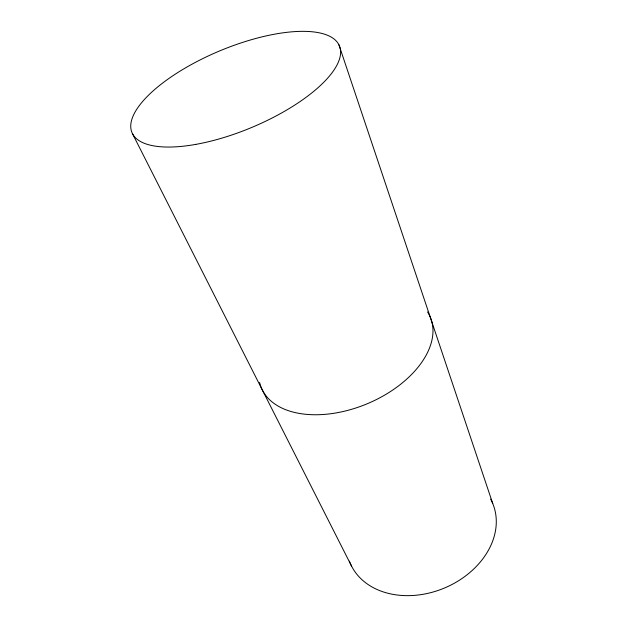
<?xml version="1.0" encoding="UTF-8"?>
<svg xmlns="http://www.w3.org/2000/svg" width="627" height="627" viewBox="0 0 627 627"><rect width="100%" height="100%" fill="white"/><g stroke="black" fill="none" stroke-linecap="round" stroke-linejoin="round"><path stroke-width="0.94" d="M132.477 133.692L351.614 566.205M492.736 503.528L338.917 44.791M427.551 311.956A91.566 55.521 -22.7 0 1 367.406 403.686A91.566 55.521 -22.7 0 1 259.602 382.423M490.627 499.123A77.254 59.447 -22.7 0 1 446.001 587.366A77.254 59.447 -22.7 0 1 349.411 561.165M195.804 144.382A112.421 41.492 -22.7 0 0 339.677 46.563A112.421 41.492 -22.7 0 0 171.547 76.643A112.421 41.492 -22.7 0 0 195.804 144.382"/></g></svg>
